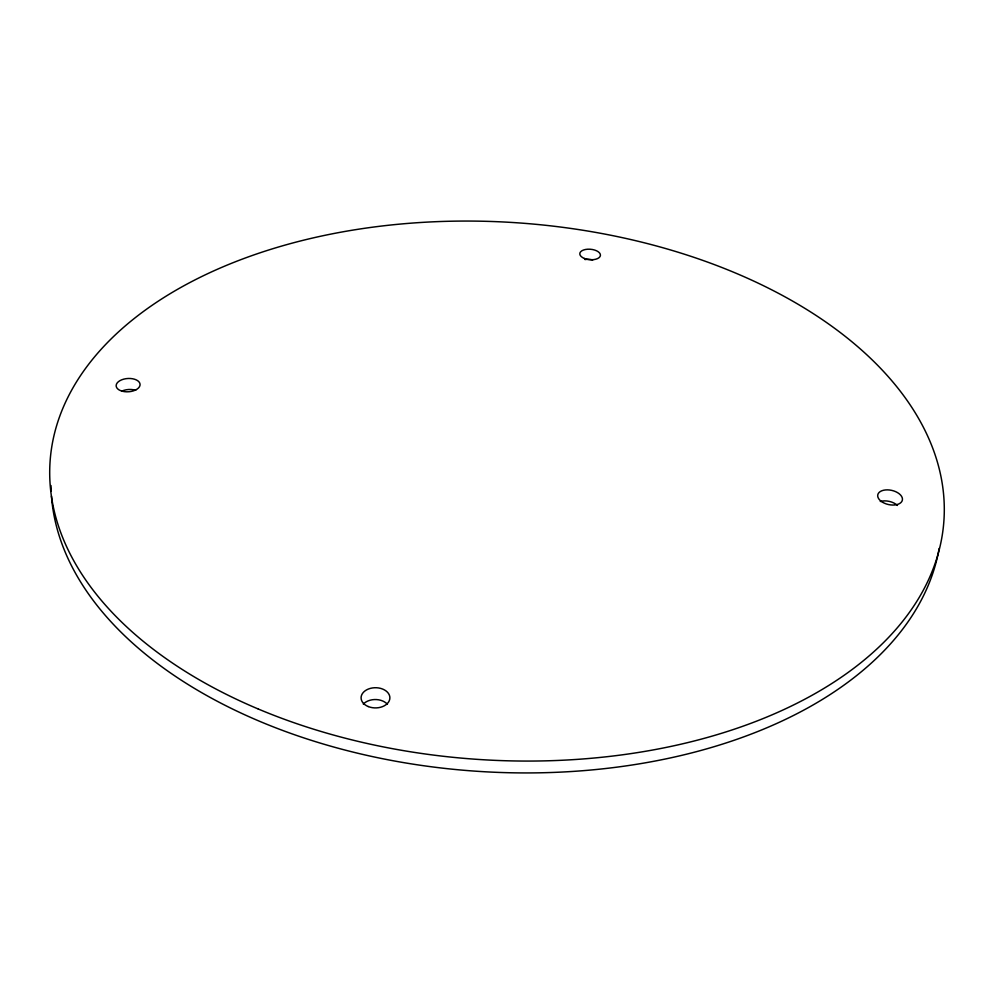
<?xml version="1.0" encoding="UTF-8"?>
<svg xmlns="http://www.w3.org/2000/svg" width="994" height="994" viewBox="0 0 994 994"><rect width="100%" height="100%" fill="white"/><g stroke="black" fill="none" stroke-linecap="round" stroke-linejoin="round"><path stroke-width="1.49" d="M939.131 548.477A445.884 269.921 3.7 0 1 482.997 771.655A445.884 269.921 3.7 0 1 51.452 496.068M51.166 491.384A445.884 269.921 3.7 0 1 51.005 485.544M363.307 704.1A14.326 10.114 -0.1 0 1 387.411 704.261M880.274 501.485A12.524 7.293 12.4 0 1 897.47 505.449M121.74 391.189A11.928 6.672 -3.9 0 1 135.681 390.307M584.969 259.558A10.313 5.268 5 0 1 592.735 259.931M258.266 709.008A447.896 269.014 3.7 0 0 943.952 520.123A447.896 269.014 3.7 0 0 288.769 244.064A447.896 269.014 3.7 0 0 258.266 709.008M882.523 502.231A12.574 7.269 12.3 0 0 902.353 500.193A12.574 7.269 12.3 0 0 885.368 489.955A12.574 7.269 12.3 0 0 882.523 502.231M368.24 706.548A14.401 10.102 0 0 0 389.884 697.863A14.401 10.102 0 0 0 368.327 689.053A14.401 10.102 0 0 0 368.24 706.548M122.498 391.276A11.978 6.647 -3.8 0 0 140.067 384.343A11.978 6.647 -3.8 0 0 121.777 379.783A11.978 6.647 -3.8 0 0 122.498 391.276M584.522 258.515A10.35 5.231 5 0 0 600.426 255.396A10.35 5.231 5 0 0 585.404 249.494A10.35 5.231 5 0 0 584.522 258.515"/></g></svg>
